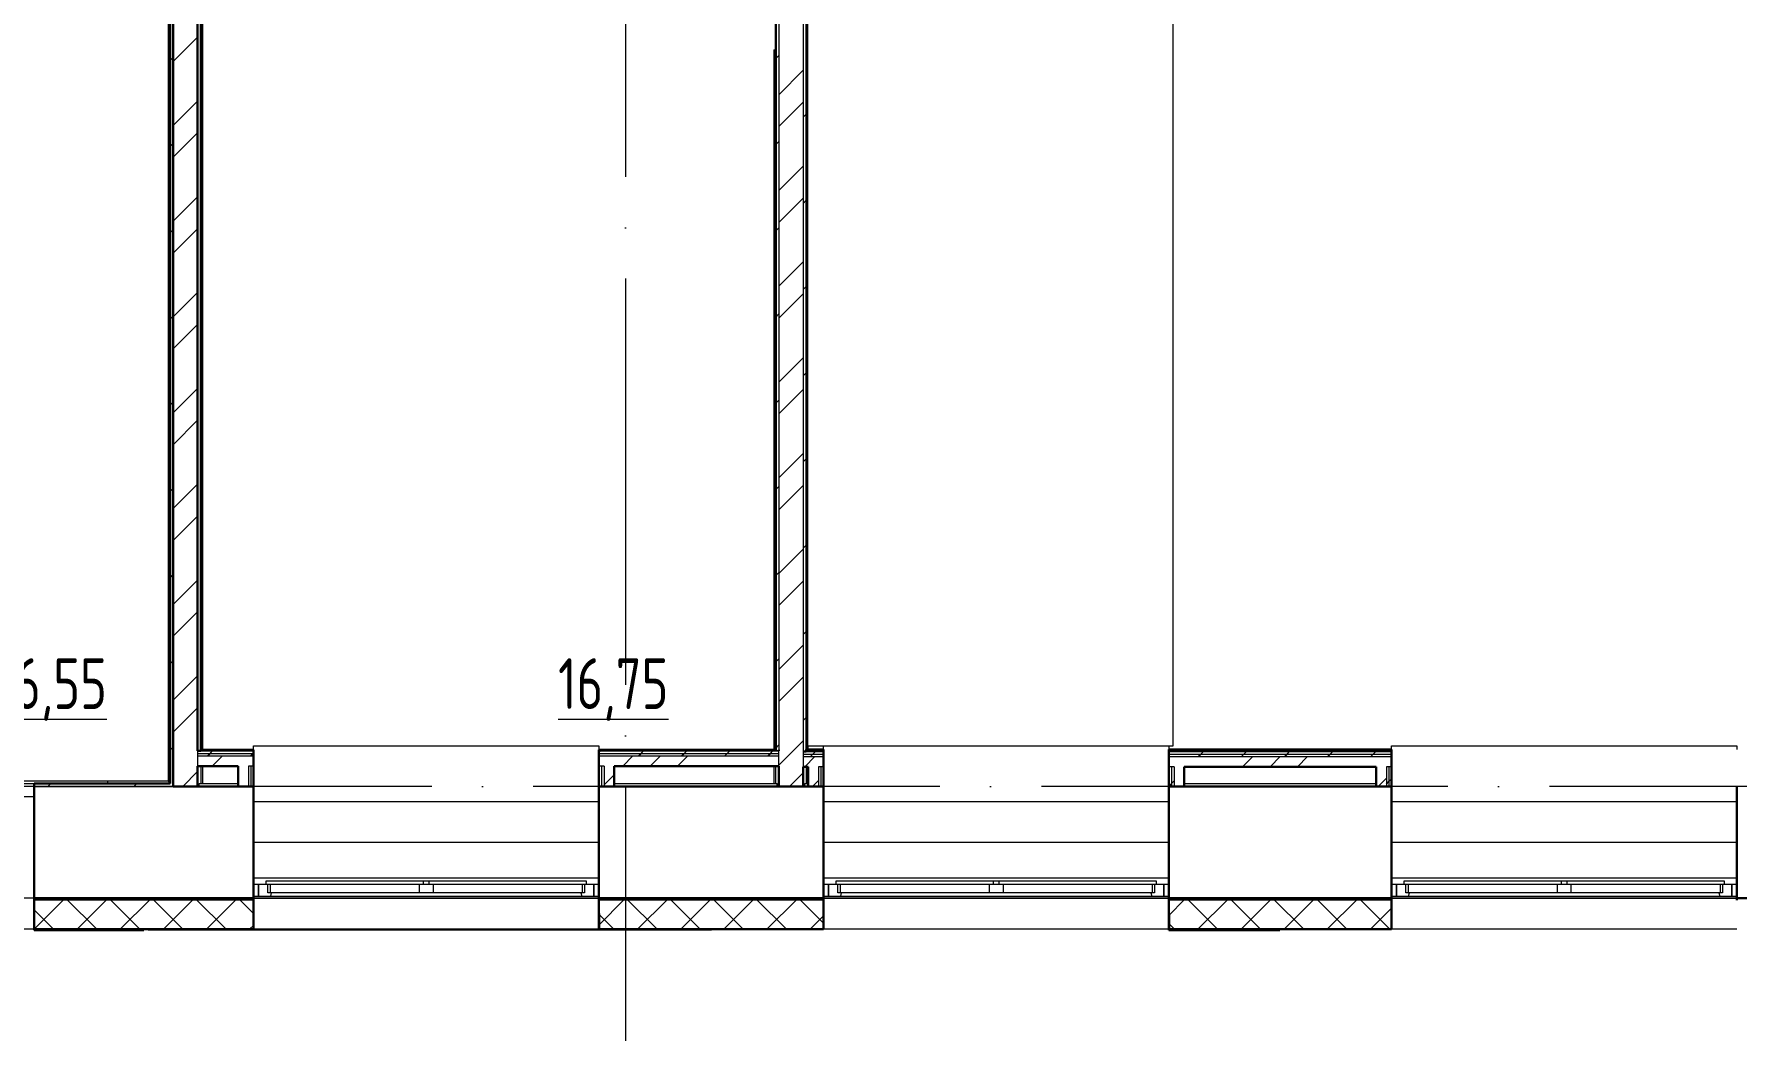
# Model space of a CAD drawing. Header units: millimetres. Extents: x -586848 to 520591, y -385801 to 675781.
# Drawn here: x 898 to 9278, y -153036 to -148130 of the extents above; entities that cross this region are included whole.
import ezdxf
from ezdxf import colors
from ezdxf.entities.mleader import LeaderData, LeaderLine
from ezdxf.math import Vec2, Vec3

# ---------------------------------------------------------------- set-up
doc = ezdxf.new("R2010")
doc.units = ezdxf.units.MM
doc.linetypes.add('ADSK_Линия сетки', pattern=[25, 20, -2.5, 0, -2.5])
for name, color, linetype, lineweight in [('_ Окна', 7, 'Continuous', 9), ('RC-Выноски', 7, 'Continuous', 0), ('Марки помещений', 252, 'Continuous', 20), ('Ограждение', 252, 'Continuous', 9), ('Окна', 252, 'Continuous', 9), ('Оси', 252, 'Continuous', 9), ('Перекрытие', 252, 'Continuous', 18), ('Стены внутренние', 7, 'Continuous', 18), ('Стены наружные', 7, 'Continuous', 18), ('Стены штриховка', 7, 'Continuous', 9)]:
    doc.layers.add(name, color=color, linetype=linetype, lineweight=lineweight)
doc.styles.add('GOST Common_3', font='', dxfattribs={"height": 3.5})
doc.styles.add('RubezhCAD', font='', dxfattribs={"oblique": 10})
doc.styles.get('GOST Common_3').set_extended_font_data('GOST 2.304 type A')
doc.styles.get('RubezhCAD').set_extended_font_data('GOST type A')
pattern_1 = [(0, (-37739.8, 576), (0, 600), []), (90, (-37739.8, 576), (-600, 4e-14), [])]

# ---------------------------------------------------------------- blocks, each defined once
blk = doc.blocks.new('1 этаж')
at = {"layer": 'Ограждение', "true_color": 0x636466}
h = blk.add_hatch(dxfattribs=at)
h.set_pattern_fill('FP_37', color=251, style=0, pattern_type=2)
h.set_pattern_definition(pattern_1)
h.paths.add_polyline_path([(-11875.8, -20128.7), (-11875.8, -14153.7), (-11885.8, -14163.7), (-11885.8, -20118.7)])
h = blk.add_hatch(dxfattribs=at)
h.set_pattern_fill('FP_37', color=251, style=0, pattern_type=2)
h.set_pattern_definition(pattern_1)
h.paths.add_polyline_path([(-12233.6, -20128.7), (-11875.8, -20128.7), (-11885.8, -20118.7), (-14635.8, -20118.7), (-14645.8, -20128.7), (-12545.8, -20128.7)])
at = {"layer": 'Стены наружные', "lineweight": 9, "true_color": 0x636466}
h = blk.add_hatch(dxfattribs=at)
h.set_pattern_fill('FP_41', color=251, style=0, pattern_type=2)
h.set_pattern_definition([(180, (-32119.82, 96), (-1e-14, -100), [])])
h.paths.add_polyline_path([(-66005.8, -20703.7), (-64730.8, -20703.7), (-64730.8, -20693.7), (-66005.8, -20693.7)])
h.paths.add_polyline_path([(2117.4, -20703.7), (2694.2, -20703.7), (2694.2, -20693.7), (1409.2, -20693.7), (1409.2, -20703.7)])
h.paths.add_polyline_path([(-63030.8, -20703.7), (-61880.8, -20703.7), (-61880.8, -20693.7), (-63030.8, -20693.7)])
h.paths.add_polyline_path([(-752.8, -20703.7), (-290.8, -20703.7), (-290.8, -20693.7), (-1390.8, -20693.7), (-1390.8, -20703.7)])
h.paths.add_polyline_path([(-60180.8, -20703.7), (-59050.8, -20703.7), (-59050.8, -20693.7), (-60180.8, -20693.7)])
h.paths.add_polyline_path([(-3623, -20703.7), (-3090.8, -20703.7), (-3090.8, -20693.7), (-4165.8, -20693.7), (-4165.8, -20703.7)])
h.paths.add_polyline_path([(-57350.8, -20703.7), (-56240.8, -20703.7), (-56240.8, -20693.7), (-57350.8, -20693.7)])
h.paths.add_polyline_path([(-5865.8, -20703.7), (-5865.8, -20693.7), (-6960.8, -20693.7), (-6960.8, -20703.7), (-6493.2, -20703.7)])
h.paths.add_polyline_path([(-54540.8, -20703.7), (-53450.8, -20703.7), (-53450.8, -20693.7), (-54540.8, -20693.7)])
h.paths.add_polyline_path([(-8660.8, -20703.7), (-8660.8, -20693.7), (-9765.8, -20693.7), (-9765.8, -20703.7), (-9363.4, -20703.7)])
h.paths.add_polyline_path([(-51750.8, -20703.7), (-50620.8, -20703.7), (-50620.8, -20693.7), (-51750.8, -20693.7)])
h.paths.add_polyline_path([(-11516, -20703.7), (-11465.8, -20703.7), (-11465.8, -20693.7), (-12545.8, -20693.7), (-12545.8, -20703.7), (-12233.6, -20703.7)])
h.paths.add_polyline_path([(-48920.8, -20703.7), (-47800.8, -20703.7), (-47800.8, -20693.7), (-48920.8, -20693.7)])
h.paths.add_polyline_path([(-14245.8, -20703.7), (-14245.8, -20693.7), (-15320.8, -20693.7), (-15320.8, -20703.7), (-14386.2, -20703.7)])
h.paths.add_polyline_path([(-46100.8, -20703.7), (-45030.8, -20703.7), (-45030.8, -20693.7), (-46100.8, -20693.7)])
h.paths.add_polyline_path([(-17256.4, -20703.7), (-17020.8, -20703.7), (-17020.8, -20693.7), (-18120.8, -20693.7), (-18120.8, -20703.7), (-17974, -20703.7)])
h.paths.add_polyline_path([(-43330.8, -20703.7), (-42230.8, -20703.7), (-42230.8, -20693.7), (-43330.8, -20693.7)])
h.paths.add_polyline_path([(-19820.8, -20703.7), (-19820.8, -20693.7), (-20920.8, -20693.7), (-20920.8, -20703.7), (-20126.6, -20703.7)])
h.paths.add_polyline_path([(-40530.8, -20703.7), (-39400.8, -20703.7), (-39400.8, -20693.7), (-40530.8, -20693.7)])
h.paths.add_polyline_path([(-22620.8, -20703.7), (-22620.8, -20693.7), (-23700.8, -20693.7), (-23700.8, -20703.7), (-22996.8, -20703.7)])
h.paths.add_polyline_path([(-25867, -20703.7), (-25400.8, -20703.7), (-25400.8, -20693.7), (-26500.8, -20693.7), (-26500.8, -20703.7), (-26498.8, -20703.7)])
h.paths.add_polyline_path([(-37700.8, -20703.7), (-36590.8, -20703.7), (-36590.8, -20693.7), (-37700.8, -20693.7)])
h.paths.add_polyline_path([(-28202.8, -20703.7), (-28200.8, -20703.7), (-28200.8, -20693.7), (-29240.8, -20693.7), (-29239.8, -20703.7), (-28378.4, -20703.7)])
h.paths.add_polyline_path([(-34890.8, -20703.7), (-33780.8, -20703.7), (-33780.8, -20693.7), (-34890.8, -20693.7)])
h.paths.add_polyline_path([(-30940.8, -20703.7), (-30940.8, -20693.7), (-32080.8, -20693.7), (-32079.8, -20703.7), (-31090.8, -20703.7)])
at = {"layer": '_ Окна', "color": 251, "lineweight": 18, "true_color": 0x636466}
for p, q in [((-12545.8, -20143.7), (-12595.8, -20143.7)), ((-12595.8, -20193.7), (-12545.8, -20193.7)), ((-12545.8, -20193.7), (-12545.8, -20143.7)), ((-11402.8, -20625.7), (-11440.8, -20625.7)), ((-11440.8, -20625.7), (-11440.8, -20683.7)), ((-11440.8, -20683.7), (-11381.4, -20683.7)), ((-11394.8, -20666.7), (-11394.8, -20625.7)), ((-11382.8, -20666.7), (-11394.8, -20666.7)), ((-11381.4, -20683.7), (-11376.8, -20666.7)), ((-9854.8, -20666.7), (-9850.2, -20683.7)), ((-9850.2, -20683.7), (-9790.8, -20683.7)), ((-9836.8, -20666.7), (-9848.8, -20666.7)), ((-9836.8, -20625.7), (-9836.8, -20666.7)), ((-9790.8, -20625.7), (-9828.8, -20625.7)), ((-9790.8, -20683.7), (-9790.8, -20625.7)), ((-8597.8, -20625.7), (-8635.8, -20625.7)), ((-8635.8, -20625.7), (-8635.8, -20683.7)), ((-8635.8, -20683.7), (-8576.4, -20683.7)), ((-8589.8, -20666.7), (-8589.8, -20625.7)), ((-8577.8, -20666.7), (-8589.8, -20666.7)), ((-8576.4, -20683.7), (-8571.8, -20666.7)), ((-7049.8, -20666.7), (-7045.2, -20683.7)), ((-7045.2, -20683.7), (-6985.8, -20683.7)), ((-7031.8, -20666.7), (-7043.8, -20666.7)), ((-7031.8, -20625.7), (-7031.8, -20666.7)), ((-6985.8, -20625.7), (-7023.8, -20625.7)), ((-6985.8, -20683.7), (-6985.8, -20625.7)), ((-5802.8, -20625.7), (-5840.8, -20625.7)), ((-5840.8, -20625.7), (-5840.8, -20683.7)), ((-5840.8, -20683.7), (-5781.4, -20683.7)), ((-5794.8, -20666.7), (-5794.8, -20625.7)), ((-5782.8, -20666.7), (-5794.8, -20666.7)), ((-5781.4, -20683.7), (-5776.8, -20666.7)), ((-4254.8, -20666.7), (-4250.2, -20683.7)), ((-4250.2, -20683.7), (-4190.8, -20683.7)), ((-4236.8, -20666.7), (-4248.8, -20666.7)), ((-4236.8, -20625.7), (-4236.8, -20666.7)), ((-4190.8, -20625.7), (-4228.8, -20625.7)), ((-4190.8, -20683.7), (-4190.8, -20625.7))]:
    blk.add_line(p, q, dxfattribs=at)
at = {"layer": '_ Окна', "color": 251, "true_color": 0x636466}
for p, q in [((-11440.8, -20625.7), (-11465.8, -20625.7)), ((-11465.8, -20683.7), (-11440.8, -20683.7)), ((-11440.8, -20683.7), (-11440.8, -20625.7)), ((-9765.8, -20625.7), (-9790.8, -20625.7)), ((-9790.8, -20625.7), (-9790.8, -20683.7)), ((-9790.8, -20683.7), (-9765.8, -20683.7)), ((-8635.8, -20625.7), (-8660.8, -20625.7)), ((-8660.8, -20683.7), (-8635.8, -20683.7)), ((-8635.8, -20683.7), (-8635.8, -20625.7)), ((-6960.8, -20625.7), (-6985.8, -20625.7)), ((-6985.8, -20625.7), (-6985.8, -20683.7)), ((-6985.8, -20683.7), (-6960.8, -20683.7)), ((-5840.8, -20625.7), (-5865.8, -20625.7)), ((-5865.8, -20683.7), (-5840.8, -20683.7)), ((-5840.8, -20683.7), (-5840.8, -20625.7)), ((-4165.8, -20625.7), (-4190.8, -20625.7)), ((-4190.8, -20625.7), (-4190.8, -20683.7)), ((-4190.8, -20683.7), (-4165.8, -20683.7))]:
    blk.add_line(p, q, dxfattribs=at)
at = {"layer": 'Ограждение', "color": 251, "true_color": 0x636466}
for p, q in [((-11885.8, -14163.7), (-11885.8, -20118.7)), ((-11715.8, -19963.9), (-11715.8, -14773.7)), ((-8905.8, -16518.7), (-8895.8, -16518.7)), ((-8905.8, -16518.7), (-8905.8, -19963.8)), ((-11465.8, -19963.7), (-11465.8, -19943.7)), ((-11465.8, -19943.7), (-9765.8, -19943.7)), ((-9765.8, -19943.7), (-9765.8, -19963.7)), ((-8735.8, -19961.8), (-8735.8, -19943.7)), ((-8660.8, -19961.8), (-8660.8, -19943.7)), ((-8660.8, -19943.7), (-6960.8, -19943.7)), ((-6960.8, -19943.7), (-6960.8, -19961.8)), ((-5865.8, -19961.8), (-5865.8, -19943.7)), ((-5865.8, -19943.7), (-4165.8, -19943.7)), ((-4165.8, -19943.7), (-4165.8, -19961.8)), ((-11725.8, -20043.7), (-11725.8, -20128.7)), ((-11715.8, -20128.7), (-11715.8, -20043.7)), ((-8905.8, -20043.7), (-8905.8, -20128.7)), ((-8895.8, -20128.7), (-8895.8, -20043.7)), ((-8745.8, -20046.8), (-8745.8, -20128.7)), ((-11885.8, -20118.7), (-14635.8, -20118.7)), ((-11885.8, -20118.7), (-11875.8, -20128.7)), ((-11465.8, -20218.7), (-9765.8, -20218.7)), ((-8660.8, -20218.7), (-6960.8, -20218.7)), ((-5865.8, -20218.7), (-4165.8, -20218.7)), ((-11465.8, -20418.7), (-9765.8, -20418.7)), ((-8660.8, -20418.7), (-6960.8, -20418.7)), ((-5865.8, -20418.7), (-4165.8, -20418.7)), ((-11465.8, -20593.7), (-9765.8, -20593.7)), ((-8660.8, -20593.7), (-6960.8, -20593.7)), ((-5865.8, -20593.7), (-4165.8, -20593.7))]:
    blk.add_line(p, q, dxfattribs=at)
at = {"layer": 'Окна', "color": 251, "true_color": 0x636466}
for p, q in [((-11402.8, -20608.7), (-10630.8, -20608.7)), ((-11402.8, -20625.7), (-11402.8, -20608.7)), ((-10630.8, -20608.7), (-10600.8, -20608.7)), ((-10630.8, -20608.7), (-10630.8, -20625.7)), ((-10600.8, -20608.7), (-9828.8, -20608.7)), ((-10600.8, -20625.7), (-10600.8, -20608.7)), ((-9828.8, -20608.7), (-9828.8, -20625.7)), ((-8597.8, -20608.7), (-7825.8, -20608.7)), ((-8597.8, -20625.7), (-8597.8, -20608.7)), ((-7825.8, -20608.7), (-7795.8, -20608.7)), ((-7825.8, -20608.7), (-7825.8, -20625.7)), ((-7795.8, -20608.7), (-7023.8, -20608.7)), ((-7795.8, -20625.7), (-7795.8, -20608.7)), ((-7023.8, -20608.7), (-7023.8, -20625.7)), ((-5802.8, -20608.7), (-5030.8, -20608.7)), ((-5802.8, -20625.7), (-5802.8, -20608.7)), ((-5030.8, -20608.7), (-5000.8, -20608.7)), ((-5030.8, -20608.7), (-5030.8, -20625.7)), ((-5000.8, -20608.7), (-4228.8, -20608.7)), ((-5000.8, -20625.7), (-5000.8, -20608.7)), ((-4228.8, -20608.7), (-4228.8, -20625.7)), ((-10630.8, -20625.7), (-11402.8, -20625.7)), ((-11382.8, -20666.7), (-11382.8, -20625.7)), ((-10650.8, -20666.7), (-11382.8, -20666.7)), ((-11381.4, -20683.7), (-9850.2, -20683.7)), ((-10650.8, -20625.7), (-10650.8, -20666.7)), ((-10580.8, -20666.7), (-10650.8, -20666.7)), ((-10600.8, -20625.7), (-10630.8, -20625.7)), ((-9828.8, -20625.7), (-10600.8, -20625.7)), ((-10580.8, -20666.7), (-10580.8, -20625.7)), ((-9848.8, -20666.7), (-10580.8, -20666.7)), ((-9848.8, -20625.7), (-9848.8, -20666.7)), ((-7825.8, -20625.7), (-8597.8, -20625.7)), ((-8577.8, -20666.7), (-8577.8, -20625.7)), ((-7845.8, -20666.7), (-8577.8, -20666.7)), ((-8576.4, -20683.7), (-7045.2, -20683.7)), ((-7845.8, -20625.7), (-7845.8, -20666.7)), ((-7775.8, -20666.7), (-7845.8, -20666.7)), ((-7795.8, -20625.7), (-7825.8, -20625.7)), ((-7023.8, -20625.7), (-7795.8, -20625.7)), ((-7775.8, -20666.7), (-7775.8, -20625.7)), ((-7043.8, -20666.7), (-7775.8, -20666.7)), ((-7043.8, -20625.7), (-7043.8, -20666.7)), ((-5030.8, -20625.7), (-5802.8, -20625.7)), ((-5782.8, -20666.7), (-5782.8, -20625.7)), ((-5050.8, -20666.7), (-5782.8, -20666.7)), ((-5781.4, -20683.7), (-4250.2, -20683.7)), ((-5050.8, -20625.7), (-5050.8, -20666.7)), ((-4980.8, -20666.7), (-5050.8, -20666.7)), ((-5000.8, -20625.7), (-5030.8, -20625.7)), ((-4228.8, -20625.7), (-5000.8, -20625.7)), ((-4980.8, -20666.7), (-4980.8, -20625.7)), ((-4248.8, -20666.7), (-4980.8, -20666.7)), ((-4248.8, -20625.7), (-4248.8, -20666.7))]:
    blk.add_line(p, q, dxfattribs=at)
at = {"layer": 'Оси', "color": 251, "linetype": 'ADSK_Линия сетки', "ltscale": 100, "true_color": 0x636466}
for p, q in [((-9635.8, -2643.7), (-9635.8, -33769.9)), ((4411.5, -20143.7), (-72528.1, -20143.7))]:
    blk.add_line(p, q, dxfattribs=at)
at = {"layer": 'Перекрытие', "color": 251, "ltscale": 100, "true_color": 0x636466}
for p, q in [((-6940.8, -19943.7), (-6940.8, -15293.7)), ((-8740.8, -19943.7), (-8660.8, -19943.7)), ((-6960.8, -19943.7), (-6940.8, -19943.7))]:
    blk.add_line(p, q, dxfattribs=at)
at = {"layer": 'Стены внутренние', "color": 251, "lineweight": 30, "true_color": 0x636466}
for p, q in [((-12545.8, -20143.7), (-12545.8, -20693.7)), ((-11540.8, -20143.7), (-11740.8, -20143.7)), ((-11465.8, -20693.7), (-11465.8, -20143.7)), ((-9765.8, -20143.7), (-9765.8, -20693.7)), ((-8880.8, -20143.7), (-9690.8, -20143.7)), ((-8735.8, -20143.7), (-8760.8, -20143.7)), ((-8660.8, -20693.7), (-8660.8, -20143.7)), ((-6960.8, -20143.7), (-6960.8, -20693.7)), ((-5940.8, -20143.7), (-6885.8, -20143.7)), ((-5865.8, -20693.7), (-5865.8, -20143.7)), ((-4165.8, -20143.7), (-4165.8, -20693.7)), ((-12545.8, -20693.7), (-11465.8, -20693.7)), ((-9765.8, -20693.7), (-8660.8, -20693.7)), ((-6960.8, -20693.7), (-5865.8, -20693.7)), ((-12545.8, -20703.7), (-12545.8, -20845.7)), ((-11465.8, -20845.7), (-11465.8, -20703.7)), ((-9765.8, -20703.7), (-9765.8, -20845.7)), ((-8660.8, -20845.7), (-8660.8, -20703.7)), ((-6960.8, -20703.7), (-6960.8, -20845.7)), ((-5865.8, -20845.7), (-5865.8, -20703.7)), ((-12545.8, -20845.7), (-11465.8, -20845.7)), ((-9765.8, -20845.7), (-8660.8, -20845.7)), ((-6960.8, -20845.7), (-5865.8, -20845.7))]:
    blk.add_line(p, q, dxfattribs=at)
at = {"layer": 'Стены внутренние', "color": 251, "true_color": 0x636466}
for p, q in [((-11860.8, -20143.7), (-12545.8, -20143.7)), ((-12545.8, -20693.7), (-14245.8, -20693.7)), ((-9765.8, -20693.7), (-11465.8, -20693.7)), ((-6960.8, -20693.7), (-8660.8, -20693.7)), ((-4165.8, -20693.7), (-5865.8, -20693.7)), ((-12545.8, -20845.7), (-14245.8, -20845.7)), ((-9765.8, -20845.7), (-11465.8, -20845.7)), ((-6960.8, -20845.7), (-8660.8, -20845.7)), ((-4165.8, -20845.7), (-5865.8, -20845.7))]:
    blk.add_line(p, q, dxfattribs=at)
at = {"layer": 'Стены внутренние', "color": 251, "linetype": 'Continuous', "lineweight": 9, "true_color": 0x636466}
for p, q in [((-12452.9, -20843.7), (-12545.8, -20750.8)), ((-12542.3, -20843.7), (-12402.3, -20703.7)), ((-12240.8, -20843.7), (-12380.8, -20703.7)), ((-12330.2, -20843.7), (-12190.2, -20703.7)), ((-12028.6, -20843.7), (-12168.6, -20703.7)), ((-12118.1, -20843.7), (-11978.1, -20703.7)), ((-11816.5, -20843.7), (-11956.5, -20703.7)), ((-11905.9, -20843.7), (-11765.9, -20703.7)), ((-11604.4, -20843.7), (-11744.4, -20703.7)), ((-11693.8, -20843.7), (-11553.8, -20703.7)), ((-11466.2, -20769.7), (-11532.2, -20703.7)), ((-9763.8, -20822.9), (-9644.6, -20703.7)), ((-9695.2, -20843.7), (-9763.8, -20775.1)), ((-9483, -20843.7), (-9623, -20703.7)), ((-9572.5, -20843.7), (-9432.5, -20703.7)), ((-9270.9, -20843.7), (-9410.9, -20703.7)), ((-9360.4, -20843.7), (-9220.4, -20703.7)), ((-9058.8, -20843.7), (-9198.8, -20703.7)), ((-9148.2, -20843.7), (-9008.2, -20703.7)), ((-8846.6, -20843.7), (-8986.6, -20703.7)), ((-8936.1, -20843.7), (-8796.1, -20703.7)), ((-8662.8, -20815.4), (-8774.5, -20703.7)), ((-6958.8, -20775.6), (-6886.9, -20703.7)), ((-6725.3, -20843.7), (-6865.3, -20703.7)), ((-6814.8, -20843.7), (-6674.8, -20703.7)), ((-6513.2, -20843.7), (-6653.2, -20703.7)), ((-6602.6, -20843.7), (-6462.6, -20703.7)), ((-6301.1, -20843.7), (-6441.1, -20703.7)), ((-6390.5, -20843.7), (-6250.5, -20703.7)), ((-6088.9, -20843.7), (-6228.9, -20703.7)), ((-6178.4, -20843.7), (-6038.4, -20703.7)), ((-5876.8, -20843.7), (-6016.8, -20703.7)), ((-5966.2, -20843.7), (-5865.8, -20743.3)), ((-12477.8, -20845), (-12478.2, -20845.7)), ((-12125.1, -20843.7), (-12126.3, -20845.7)), ((-11481.7, -20843.7), (-11467.8, -20829.9)), ((-11467.8, -20833.6), (-11465.8, -20833.6)), ((-9661.5, -20843.7), (-9662.6, -20845.7)), ((-9640.8, -20845.7), (-9641.9, -20843.7)), ((-9406.1, -20845.7), (-9407.3, -20843.7)), ((-8819.5, -20845.7), (-8820.7, -20843.7)), ((-8724, -20843.7), (-8662.8, -20782.6)), ((-6958.8, -20817.4), (-6960.8, -20813.9)), ((-6937.5, -20843.7), (-6958.8, -20822.4)), ((-6845.8, -20843.7), (-6847, -20845.7))]:
    blk.add_line(p, q, dxfattribs=at)
at = {"layer": 'Стены наружные', "color": 251, "lineweight": 30, "true_color": 0x636466}
for p, q in [((-11875.8, -14153.7), (-11875.8, -20128.7)), ((-11860.8, -20143.7), (-11860.8, -14138.7)), ((-11740.8, -14473.7), (-11740.8, -19968.7)), ((-11725.8, -19963.7), (-11725.8, -14488.7)), ((-8740.8, -19961.8), (-8740.8, -15268.7)), ((-8895.8, -16318.7), (-8895.8, -19963.7)), ((-11740.8, -19968.7), (-11725.8, -19968.7)), ((-11725.8, -19968.7), (-11740.8, -19968.7)), ((-11465.8, -19963.7), (-11725.8, -19963.7)), ((-11465.8, -20143.7), (-11465.8, -19963.7)), ((-8895.8, -19963.7), (-9765.8, -19963.7)), ((-9765.8, -19963.7), (-9765.8, -20143.7)), ((-8880.8, -19968.7), (-8880.8, -19963.7)), ((-8760.8, -19971.8), (-8745.8, -19971.8)), ((-8745.8, -19966.8), (-8745.8, -19961.8)), ((-8660.8, -19961.8), (-8740.8, -19961.8)), ((-8660.8, -20143.7), (-8660.8, -19961.8)), ((-6960.8, -19961.8), (-6960.8, -20143.7)), ((-5865.8, -19961.8), (-6960.8, -19961.8)), ((-5865.8, -20143.7), (-5865.8, -19961.8)), ((-11740.8, -20143.7), (-11740.8, -20043.7)), ((-11740.8, -20043.7), (-11540.8, -20043.7)), ((-11540.8, -20043.7), (-11540.8, -20143.7)), ((-9690.8, -20143.7), (-9690.8, -20043.7)), ((-9690.8, -20043.7), (-8880.8, -20043.7)), ((-8880.8, -20043.7), (-8880.8, -20143.7)), ((-8760.8, -20143.7), (-8760.8, -20046.8)), ((-8760.8, -20046.8), (-8735.8, -20046.8)), ((-8735.8, -20046.8), (-8735.8, -20143.7)), ((-6885.8, -20046.8), (-5940.8, -20046.8)), ((-6885.8, -20143.7), (-6885.8, -20046.8)), ((-5940.8, -20046.8), (-5940.8, -20143.7)), ((-11875.8, -20128.7), (-12545.8, -20128.7)), ((-12545.8, -20128.7), (-12545.8, -20143.7)), ((-11860.8, -20143.7), (-11740.8, -20143.7)), ((-11540.8, -20143.7), (-11465.8, -20143.7)), ((-9765.8, -20143.7), (-9690.8, -20143.7)), ((-8880.8, -20143.7), (-8760.8, -20143.7)), ((-8735.8, -20143.7), (-8660.8, -20143.7)), ((-6960.8, -20143.7), (-6885.8, -20143.7)), ((-5940.8, -20143.7), (-5865.8, -20143.7)), ((-11465.8, -20693.7), (-12545.8, -20693.7)), ((-12545.8, -20693.7), (-12545.8, -20703.7)), ((-11465.8, -20703.7), (-11465.8, -20693.7)), ((-8660.8, -20693.7), (-9765.8, -20693.7)), ((-9765.8, -20693.7), (-9765.8, -20703.7)), ((-8660.8, -20703.7), (-8660.8, -20693.7)), ((-5865.8, -20693.7), (-6960.8, -20693.7)), ((-6960.8, -20693.7), (-6960.8, -20703.7)), ((-5865.8, -20703.7), (-5865.8, -20693.7)), ((-3090.8, -20693.7), (-4165.8, -20693.7)), ((-4165.8, -20693.7), (-4165.8, -20703.7)), ((-12005.8, -20845.7), (-12545.8, -20845.7)), ((-12545.8, -20845.7), (-12545.8, -20850.7)), ((-12545.8, -20850.7), (-12005.8, -20850.7)), ((-12005.8, -20850.7), (-12005.8, -20845.7)), ((-6415.8, -20845.7), (-6960.8, -20845.7)), ((-6960.8, -20845.7), (-6960.8, -20850.7)), ((-6960.8, -20850.7), (-6415.8, -20850.7)), ((-6415.8, -20850.7), (-6415.8, -20845.7))]:
    blk.add_line(p, q, dxfattribs=at)
at = {"layer": 'Стены наружные', "color": 251, "linetype": 'Continuous', "lineweight": 9, "true_color": 0x636466}
for p, q in [((-11860.8, -16576.3), (-11740.8, -16456.3)), ((-8745.8, -16481.5), (-8740.8, -16476.5)), ((-11875.8, -16571), (-11860.8, -16556)), ((-8895.8, -16560.8), (-8880.8, -16545.8)), ((-8745.8, -16552.2), (-8740.8, -16547.2)), ((-8880.8, -16739.4), (-8760.8, -16619.4)), ((-8745.8, -16622.9), (-8740.8, -16617.9)), ((-8745.8, -16693.6), (-8740.8, -16688.6)), ((-8745.8, -16764.4), (-8740.8, -16759.4)), ((-11860.8, -16890.6), (-11740.8, -16770.6)), ((-8880.8, -16896.5), (-8760.8, -16776.5)), ((-8760.8, -16850.1), (-8745.8, -16835.1)), ((-8745.8, -16835.1), (-8740.8, -16830.1)), ((-8745.8, -16905.8), (-8740.8, -16900.8)), ((-11875.8, -16995.2), (-11860.8, -16980.2)), ((-11860.8, -17047.7), (-11740.8, -16927.7)), ((-8895.8, -16985.1), (-8880.8, -16970.1)), ((-8745.8, -16976.5), (-8740.8, -16971.5)), ((-8880.8, -17210.8), (-8760.8, -17090.8)), ((-8745.8, -17047.2), (-8740.8, -17042.2)), ((-8745.8, -17117.9), (-8740.8, -17112.9)), ((-11860.8, -17362.1), (-11740.8, -17242.1)), ((-8880.8, -17368), (-8760.8, -17248)), ((-8760.8, -17274.3), (-8745.8, -17259.3)), ((-8745.8, -17188.6), (-8740.8, -17183.6)), ((-8745.8, -17259.3), (-8740.8, -17254.3)), ((-8745.8, -17330), (-8740.8, -17325)), ((-11875.8, -17419.5), (-11860.8, -17404.5)), ((-11860.8, -17519.2), (-11740.8, -17399.2)), ((-8895.8, -17409.3), (-8880.8, -17394.3)), ((-8745.8, -17400.7), (-8740.8, -17395.7)), ((-8745.8, -17471.5), (-8740.8, -17466.5)), ((-8880.8, -17682.3), (-8760.8, -17562.3)), ((-8745.8, -17542.2), (-8740.8, -17537.2)), ((-8745.8, -17612.9), (-8740.8, -17607.9)), ((-8745.8, -17683.6), (-8740.8, -17678.6)), ((-11860.8, -17833.5), (-11740.8, -17713.5)), ((-8880.8, -17839.5), (-8760.8, -17719.5)), ((-8760.8, -17698.6), (-8745.8, -17683.6)), ((-8745.8, -17754.3), (-8740.8, -17749.3)), ((-11875.8, -17843.7), (-11860.8, -17828.7)), ((-8895.8, -17833.6), (-8880.8, -17818.6)), ((-8745.8, -17825), (-8740.8, -17820)), ((-11860.8, -17990.7), (-11740.8, -17870.7)), ((-8745.8, -17895.7), (-8740.8, -17890.7)), ((-8745.8, -17966.4), (-8740.8, -17961.4)), ((-8880.8, -18153.8), (-8760.8, -18033.8)), ((-8745.8, -18037.1), (-8740.8, -18032.1)), ((-8760.8, -18122.9), (-8745.8, -18107.9)), ((-8745.8, -18107.9), (-8740.8, -18102.9)), ((-8745.8, -18178.6), (-8740.8, -18173.6)), ((-11875.8, -18268), (-11860.8, -18253)), ((-11860.8, -18305), (-11740.8, -18185)), ((-8895.8, -18257.9), (-8880.8, -18242.9)), ((-8880.8, -18310.9), (-8760.8, -18190.9)), ((-8745.8, -18249.3), (-8740.8, -18244.3)), ((-11860.8, -18462.1), (-11740.8, -18342.1)), ((-8745.8, -18320), (-8740.8, -18315)), ((-8745.8, -18390.7), (-8740.8, -18385.7)), ((-8880.8, -18625.2), (-8760.8, -18505.2)), ((-8745.8, -18461.4), (-8740.8, -18456.4)), ((-8760.8, -18547.1), (-8745.8, -18532.1)), ((-8745.8, -18532.1), (-8740.8, -18527.1)), ((-8745.8, -18602.8), (-8740.8, -18597.8)), ((-11875.8, -18692.3), (-11860.8, -18677.3)), ((-11860.8, -18776.4), (-11740.8, -18656.4)), ((-8895.8, -18682.1), (-8880.8, -18667.1)), ((-8880.8, -18782.4), (-8760.8, -18662.4)), ((-8745.8, -18673.5), (-8740.8, -18668.5)), ((-8745.8, -18744.3), (-8740.8, -18739.3)), ((-11860.8, -18933.6), (-11740.8, -18813.6)), ((-8745.8, -18815), (-8740.8, -18810)), ((-8745.8, -18885.7), (-8740.8, -18880.7)), ((-8880.8, -19096.7), (-8760.8, -18976.7)), ((-8760.8, -18971.4), (-8745.8, -18956.4)), ((-8745.8, -18956.4), (-8740.8, -18951.4)), ((-8745.8, -19027.1), (-8740.8, -19022.1)), ((-11875.8, -19116.5), (-11860.8, -19101.5)), ((-8895.8, -19106.4), (-8880.8, -19091.4)), ((-8745.8, -19097.8), (-8740.8, -19092.8)), ((-11860.8, -19247.9), (-11740.8, -19127.9)), ((-8880.8, -19253.8), (-8760.8, -19133.8)), ((-8745.8, -19168.5), (-8740.8, -19163.5)), ((-8745.8, -19239.2), (-8740.8, -19234.2)), ((-11860.8, -19405.1), (-11740.8, -19285.1)), ((-8745.8, -19309.9), (-8740.8, -19304.9)), ((-8760.8, -19395.6), (-8745.8, -19380.6)), ((-8745.8, -19380.6), (-8740.8, -19375.6)), ((-8895.8, -19530.6), (-8880.8, -19515.6)), ((-8880.8, -19568.2), (-8760.8, -19448.2)), ((-8745.8, -19451.4), (-8740.8, -19446.4)), ((-8745.8, -19522.1), (-8740.8, -19517.1)), ((-11875.8, -19540.8), (-11860.8, -19525.8)), ((-11860.8, -19719.4), (-11740.8, -19599.4)), ((-8880.8, -19725.3), (-8760.8, -19605.3)), ((-8745.8, -19592.8), (-8740.8, -19587.8)), ((-8745.8, -19663.5), (-8740.8, -19658.5)), ((-11860.8, -19876.5), (-11740.8, -19756.5)), ((-8745.8, -19734.2), (-8740.8, -19729.2)), ((-8760.8, -19819.9), (-8745.8, -19804.9)), ((-8745.8, -19804.9), (-8740.8, -19799.9)), ((-8895.8, -19954.9), (-8880.8, -19939.9)), ((-8880.8, -20039.6), (-8760.8, -19919.6)), ((-8745.8, -19875.6), (-8740.8, -19870.6)), ((-8745.8, -19946.3), (-8740.8, -19941.3)), ((-11875.8, -19965.1), (-11860.8, -19950.1)), ((-11692.3, -19993.7), (-11679.8, -19981.2)), ((-11679.8, -19981.2), (-11667.3, -19968.7)), ((-11668.6, -20043.7), (-11618.6, -19993.7)), ((-11480.2, -19993.7), (-11467.7, -19981.2)), ((-11467.7, -19981.2), (-11465.8, -19979.3)), ((-9765.8, -19976.4), (-9758.1, -19968.7)), ((-9758.1, -19968.7), (-9753.1, -19963.7)), ((-9648.5, -20043.7), (-9598.5, -19993.7)), ((-9571, -19993.7), (-9558.5, -19981.2)), ((-9558.5, -19981.2), (-9546, -19968.7)), ((-9513.5, -20043.7), (-9463.5, -19993.7)), ((-9378.6, -20043.7), (-9328.6, -19993.7)), ((-9358.9, -19993.7), (-9346.4, -19981.2)), ((-9346.4, -19981.2), (-9333.9, -19968.7)), ((-9333.9, -19968.7), (-9328.9, -19963.7)), ((-9146.8, -19993.7), (-9134.3, -19981.2)), ((-9134.3, -19981.2), (-9121.8, -19968.7)), ((-8934.6, -19993.7), (-8922.1, -19981.2)), ((-8922.1, -19981.2), (-8909.6, -19968.7)), ((-8909.6, -19968.7), (-8904.6, -19963.7)), ((-8753.3, -20046.8), (-8703.3, -19996.8)), ((-8725.6, -19996.8), (-8713.1, -19984.3)), ((-8713.1, -19984.3), (-8700.6, -19971.8)), ((-8695.6, -19966.8), (-8690.6, -19961.8)), ((-6927.8, -19966.8), (-6922.8, -19961.8)), ((-6857.1, -19966.8), (-6852.1, -19961.8)), ((-6816.4, -19996.8), (-6803.9, -19984.3)), ((-6803.9, -19984.3), (-6791.4, -19971.8)), ((-6791.4, -19971.8), (-6786.4, -19966.8)), ((-6786.4, -19966.8), (-6781.4, -19961.8)), ((-6715.7, -19966.8), (-6710.7, -19961.8)), ((-6645, -19966.8), (-6640, -19961.8)), ((-6604.2, -19996.8), (-6591.7, -19984.3)), ((-6598.3, -20046.8), (-6548.3, -19996.8)), ((-6591.7, -19984.3), (-6579.2, -19971.8)), ((-6574.2, -19966.8), (-6569.2, -19961.8)), ((-6503.5, -19966.8), (-6498.5, -19961.8)), ((-6463.3, -20046.8), (-6413.3, -19996.8)), ((-6432.8, -19966.8), (-6427.8, -19961.8)), ((-6392.1, -19996.8), (-6379.6, -19984.3)), ((-6379.6, -19984.3), (-6367.1, -19971.8)), ((-6367.1, -19971.8), (-6362.1, -19966.8)), ((-6362.1, -19966.8), (-6357.1, -19961.8)), ((-6328.4, -20046.8), (-6278.4, -19996.8)), ((-6291.4, -19966.8), (-6286.4, -19961.8)), ((-6220.7, -19966.8), (-6215.7, -19961.8)), ((-6180, -19996.8), (-6167.5, -19984.3)), ((-6167.5, -19984.3), (-6155, -19971.8)), ((-6150, -19966.8), (-6145, -19961.8)), ((-6079.3, -19966.8), (-6074.3, -19961.8)), ((-6008.6, -19966.8), (-6003.6, -19961.8)), ((-5967.9, -19996.8), (-5955.4, -19984.3)), ((-5955.4, -19984.3), (-5942.9, -19971.8)), ((-5942.9, -19971.8), (-5937.9, -19966.8)), ((-5937.9, -19966.8), (-5932.9, -19961.8)), ((-5867.1, -19966.8), (-5865.8, -19965.5)), ((-11813.7, -20143.7), (-11740.8, -20070.8)), ((-9740.8, -20136.1), (-9690.8, -20086.1)), ((-8885.2, -20043.7), (-8880.8, -20039.4)), ((-8827.8, -20143.7), (-8760.8, -20076.8)), ((-5931.9, -20143.7), (-5890.8, -20102.7)), ((-5878.3, -20119.4), (-5865.8, -20106.9)), ((-12478.7, -20143.7), (-12463.7, -20128.7)), ((-12054.5, -20143.7), (-12039.5, -20128.7)), ((-8715.3, -20143.7), (-8685.8, -20114.3)), ((-6960.8, -20141.2), (-6948.3, -20128.7)), ((-6948.3, -20128.7), (-6935.8, -20116.2)), ((-5890.8, -20131.9), (-5878.3, -20119.4)), ((-12478.2, -20845.7), (-12481.1, -20850.7)), ((-12126.3, -20845.7), (-12129, -20850.5)), ((-6847, -20845.7), (-6848.7, -20848.8))]:
    blk.add_line(p, q, dxfattribs=at)
at = {"layer": 'Стены наружные', "color": 251, "true_color": 0x636466}
for p, q in [((-14245.8, -20128.7), (-12545.8, -20128.7)), ((-12545.8, -20143.7), (-11860.8, -20143.7)), ((-11733.3, -20128.7), (-11540.8, -20128.7)), ((-11733.3, -20143.7), (-11733.3, -20128.7)), ((-9690.8, -20128.7), (-8888.3, -20128.7)), ((-8888.3, -20143.7), (-8888.3, -20128.7)), ((-8753.3, -20128.7), (-8735.8, -20128.7)), ((-8753.3, -20143.7), (-8753.3, -20128.7)), ((-6885.8, -20128.7), (-5940.8, -20128.7)), ((-11465.8, -20693.7), (-9765.8, -20693.7)), ((-8660.8, -20693.7), (-6960.8, -20693.7)), ((-5865.8, -20693.7), (-4165.8, -20693.7)), ((-11984.5, -20850.7), (-11984.5, -20845.7)), ((-9212.5, -20850.7), (-11984.5, -20850.7)), ((-11460.8, -20845.7), (-9765.8, -20845.7)), ((-11460.8, -20845.7), (-11460.8, -20850.7)), ((-9765.8, -20850.7), (-9765.8, -20845.7)), ((-9212.5, -20850.7), (-9212.5, -20845.7))]:
    blk.add_line(p, q, dxfattribs=at)
at = {"layer": 'Стены штриховка', "color": 251, "true_color": 0x636466}
for p, q in [((-8760.8, -15268.7), (-8760.8, -20046.8)), ((-8745.8, -19961.8), (-8745.8, -15268.7)), ((-8880.8, -16318.7), (-8880.8, -19963.7)), ((-11740.8, -19968.7), (-11740.8, -20043.7)), ((-11740.8, -19981.2), (-11465.8, -19981.2)), ((-11740.8, -19993.7), (-11465.8, -19993.7)), ((-11725.8, -19963.7), (-11725.8, -19968.7)), ((-11725.8, -19968.7), (-11465.8, -19968.7)), ((-11465.8, -19968.7), (-11725.8, -19968.7)), ((-9765.8, -19968.7), (-8880.8, -19968.7)), ((-8880.8, -19968.7), (-9765.8, -19968.7)), ((-9765.8, -19981.2), (-8880.8, -19981.2)), ((-9765.8, -19993.7), (-8880.8, -19993.7)), ((-8880.8, -20043.7), (-8880.8, -19968.7)), ((-8760.8, -19984.3), (-8660.8, -19984.3)), ((-8760.8, -19996.8), (-8660.8, -19996.8)), ((-8660.8, -19966.8), (-8745.8, -19966.8)), ((-8745.8, -19971.8), (-8660.8, -19971.8)), ((-5865.8, -19966.8), (-6960.8, -19966.8)), ((-6960.8, -19971.8), (-5865.8, -19971.8)), ((-6960.8, -19984.3), (-5865.8, -19984.3)), ((-6960.8, -19996.8), (-5865.8, -19996.8)), ((-11465.8, -20043.7), (-11490.8, -20043.7)), ((-11490.8, -20043.7), (-11490.8, -20143.7)), ((-11478.3, -20043.7), (-11478.3, -20143.7)), ((-9740.8, -20043.7), (-9765.8, -20043.7)), ((-9753.3, -20043.7), (-9753.3, -20143.7)), ((-9740.8, -20043.7), (-9740.8, -20143.7)), ((-8660.8, -20046.8), (-8685.8, -20046.8)), ((-8685.8, -20046.8), (-8685.8, -20143.7)), ((-8673.3, -20046.8), (-8673.3, -20143.7)), ((-6935.8, -20046.8), (-6960.8, -20046.8)), ((-6948.3, -20046.8), (-6948.3, -20143.7)), ((-6935.8, -20046.8), (-6935.8, -20143.7)), ((-5865.8, -20046.8), (-5890.8, -20046.8)), ((-5890.8, -20046.8), (-5890.8, -20143.7)), ((-5878.3, -20046.8), (-5878.3, -20143.7)), ((-11465.8, -20703.7), (-12545.8, -20703.7)), ((-12543.8, -20769.7), (-12545.8, -20769.7)), ((-12543.8, -20769.7), (-12543.8, -20843.7)), ((-11465.8, -20769.7), (-11467.8, -20769.7)), ((-11467.8, -20843.7), (-11467.8, -20769.7)), ((-8660.8, -20703.7), (-9765.8, -20703.7)), ((-9763.8, -20769.7), (-9765.8, -20769.7)), ((-9763.8, -20769.7), (-9763.8, -20843.7)), ((-8660.8, -20769.7), (-8662.8, -20769.7)), ((-8662.8, -20843.7), (-8662.8, -20769.7)), ((-5865.8, -20703.7), (-6960.8, -20703.7)), ((-6958.8, -20769.7), (-6960.8, -20769.7)), ((-6958.8, -20769.7), (-6958.8, -20843.7)), ((-5865.8, -20769.7), (-5867.8, -20769.7)), ((-5867.8, -20843.7), (-5867.8, -20769.7)), ((-12543.8, -20843.7), (-11467.8, -20843.7)), ((-9763.8, -20843.7), (-8662.8, -20843.7)), ((-6958.8, -20843.7), (-5867.8, -20843.7))]:
    blk.add_line(p, q, dxfattribs=at)
at = {"layer": 'Марки помещений', "color": 251, "true_color": 0x636466, "style": 'GOST Common_3', "width": 0.9}
for s, p in [('%%U16,55', (-12734.8, -19762.8)), ('%%U16,75', (-9966.8, -19762.8))]:
    blk.add_text(s, height=250, dxfattribs=at).set_placement(p)

msp = doc.modelspace()

# ---------------------------------------------------------------- block references
msp.add_blockref('1 этаж', (13443.4, -131688.8))

# ---------------------------------------------------------------- leaders
at = {"layer": 'RC-Выноски', "linetype": 'Continuous', "ltscale": 15}
ml = msp.add_multileader_mtext('Standard', dxfattribs=at)
ml.set_content('{\\H0.91667x;РЦ2..12 - }КПСВВнг(А)-LSLTx 1x2x1,0', color=256, style='RubezhCAD')
ml.set_leader_properties()
ml.build(insert=Vec2(0, 0))
ml.multileader.update_dxf_attribs({"has_text_frame": 1, "text_left_attachment_type": 6, "text_right_attachment_type": 6, "dogleg_length": 2, "arrow_head_size": 400, "scale": 100})
ctx = ml.context
ctx.base_point, ctx.scale, ctx.char_height, ctx.arrow_head_size, ctx.landing_gap_size, ctx.plane_origin = Vec3(-18881.5, -147617.5), 100, 250, 400, 100, Vec3(-546509.7, -186334)
ctx.left_attachment, ctx.right_attachment = 6, 6
notes = []
notes.append((ctx, [(0, (1, 1, 0), (-19081.5, -147617.5), (1, 0), 200, [(0, [(-20066.5, -148864)], 0, [])])]))
ctx.mtext.insert, ctx.mtext.width, ctx.mtext.flow_direction = Vec3(-18781.5, -147317.5), 5324.915, 5
ml = msp.add_multileader_mtext('Standard', dxfattribs=at)
ml.set_content('{\\H0.91667x;РЦ1 - }КПСВВнг(А)-LSLTx 1x2x1,0', color=256, style='RubezhCAD')
ml.set_leader_properties()
ml.build(insert=Vec2(0, 0))
ml.multileader.update_dxf_attribs({"has_text_frame": 1, "text_left_attachment_type": 6, "text_right_attachment_type": 6, "dogleg_length": 2, "arrow_head_size": 400, "scale": 100})
ctx = ml.context
ctx.base_point, ctx.scale, ctx.char_height, ctx.arrow_head_size, ctx.landing_gap_size, ctx.plane_origin = Vec3(-17252.7, -148996.9), 100, 250, 400, 100, Vec3(-544946.4, -187713.4)
ctx.left_attachment, ctx.right_attachment = 6, 6
notes.append((ctx, [(0, (1, 1, 0), (-17452.7, -148996.9), (1, 0), 200, [(0, [(-19502.4, -151339.4)], 0, [])])]))
ctx.mtext.insert, ctx.mtext.width, ctx.mtext.flow_direction = Vec3(-17152.7, -148696.9), 5324.915, 5
for ctx, leaders in notes:
    for number, flags, end, landing, length, lines in leaders:
        leader = LeaderData()
        leader.index, (leader.has_last_leader_line, leader.has_dogleg_vector, leader.attachment_direction) = number, flags
        leader.last_leader_point, leader.dogleg_vector, leader.dogleg_length = Vec3(end), Vec3(landing), length
        for number, points, colour, breaks in lines:
            line = LeaderLine()
            line.index, line.vertices, line.color, line.breaks = number, Vec3.list(points), colors.encode_raw_color(colour), breaks
            leader.lines.append(line)
        ctx.leaders.append(leader)

doc.saveas('drawing.dxf')
